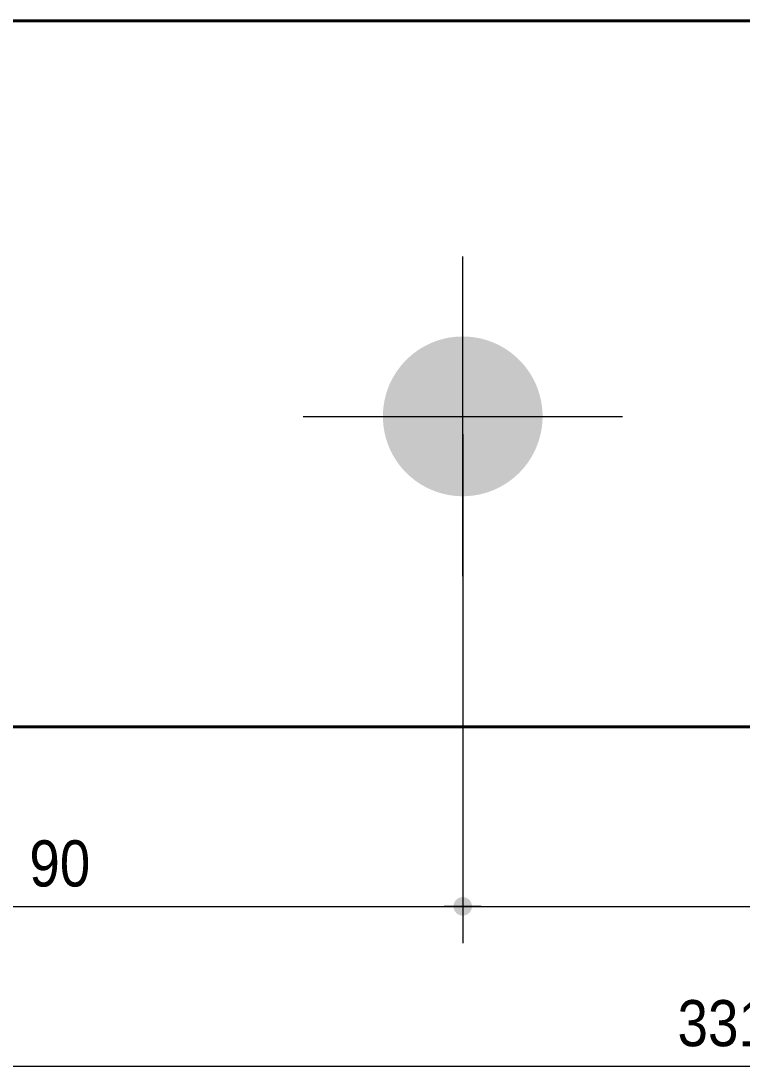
# Model space of a CAD drawing. Header units: millimetres. Extents: x 2 to 287, y 5 to 195.
# Drawn here: x 104 to 144.7, y 83.9 to 142.8 of the extents above; entities that cross this region are included whole.
import ezdxf

# ---------------------------------------------------------------- set-up
doc = ezdxf.new("R2010")
doc.units = ezdxf.units.MM
for name, color, linetype, lineweight in [('Boulon', 7, 'Continuous', 0), ('Cotation', 7, 'Continuous', 0), ('Piece', 2, 'Continuous', 0)]:
    doc.layers.add(name, color=color, linetype=linetype, lineweight=lineweight)
doc.styles.add('ARIAL', font='ARIAL.TTF')

# ---------------------------------------------------------------- blocks, each defined once
blk = doc.blocks.new('*A1')
at = {"layer": 'Boulon'}
blk.add_hatch(color=256, dxfattribs=at).paths.add_polyline_path([(128.895, 116.009), (128.84, 116.01), (128.784, 116.012), (128.729, 116.014), (128.674, 116.017), (128.619, 116.021), (128.564, 116.025), (128.509, 116.03), (128.454, 116.036), (128.399, 116.042), (128.344, 116.049), (128.29, 116.057), (128.235, 116.066), (128.181, 116.075), (128.126, 116.085), (128.072, 116.095), (128.018, 116.106), (127.964, 116.118), (127.91, 116.13), (127.857, 116.143), (127.803, 116.157), (127.75, 116.172), (127.697, 116.187), (127.644, 116.202), (127.591, 116.219), (127.538, 116.236), (127.486, 116.253), (127.434, 116.272), (127.382, 116.291), (127.33, 116.31), (127.279, 116.33), (127.228, 116.351), (127.177, 116.373), (127.126, 116.395), (127.076, 116.417), (127.026, 116.441), (126.976, 116.464), (126.927, 116.489), (126.878, 116.514), (126.829, 116.54), (126.78, 116.566), (126.732, 116.593), (126.684, 116.621), (126.637, 116.649), (126.589, 116.677), (126.542, 116.707), (126.496, 116.737), (126.45, 116.767), (126.404, 116.798), (126.359, 116.829), (126.314, 116.861), (126.269, 116.894), (126.225, 116.927), (126.181, 116.961), (126.138, 116.995), (126.095, 117.03), (126.053, 117.065), (126.011, 117.101), (125.969, 117.137), (125.928, 117.174), (125.887, 117.212), (125.847, 117.249), (125.807, 117.288), (125.768, 117.327), (125.729, 117.366), (125.691, 117.406), (125.653, 117.446), (125.616, 117.487), (125.579, 117.528), (125.543, 117.569), (125.507, 117.611), (125.471, 117.654), (125.437, 117.697), (125.402, 117.74), (125.369, 117.784), (125.336, 117.828), (125.303, 117.872), (125.271, 117.917), (125.239, 117.963), (125.208, 118.008), (125.178, 118.055), (125.148, 118.101), (125.119, 118.148), (125.09, 118.195), (125.062, 118.243), (125.035, 118.29), (125.008, 118.339), (124.981, 118.387), (124.956, 118.436), (124.93, 118.485), (124.906, 118.535), (124.882, 118.585), (124.859, 118.635), (124.836, 118.685), (124.814, 118.736), (124.793, 118.786), (124.772, 118.838), (124.751, 118.889), (124.732, 118.941), (124.713, 118.993), (124.695, 119.045), (124.677, 119.097), (124.66, 119.15), (124.644, 119.202), (124.628, 119.255), (124.613, 119.308), (124.599, 119.362), (124.585, 119.415), (124.572, 119.469), (124.559, 119.523), (124.548, 119.577), (124.536, 119.631), (124.526, 119.685), (124.516, 119.739), (124.507, 119.794), (124.499, 119.848), (124.491, 119.903), (124.484, 119.958), (124.477, 120.013), (124.472, 120.067), (124.467, 120.122), (124.462, 120.177), (124.458, 120.233), (124.455, 120.288), (124.453, 120.343), (124.451, 120.398), (124.45, 120.453), (124.45, 120.509), (124.45, 120.564), (124.451, 120.619), (124.453, 120.674), (124.455, 120.729), (124.458, 120.784), (124.462, 120.84), (124.467, 120.895), (124.472, 120.95), (124.477, 121.005), (124.484, 121.059), (124.491, 121.114), (124.499, 121.169), (124.507, 121.223), (124.516, 121.278), (124.526, 121.332), (124.536, 121.386), (124.548, 121.441), (124.559, 121.494), (124.572, 121.548), (124.585, 121.602), (124.599, 121.655), (124.613, 121.709), (124.628, 121.762), (124.644, 121.815), (124.66, 121.868), (124.677, 121.92), (124.695, 121.972), (124.713, 122.025), (124.732, 122.076), (124.751, 122.128), (124.772, 122.179), (124.793, 122.231), (124.814, 122.281), (124.836, 122.332), (124.859, 122.382), (124.882, 122.433), (124.906, 122.482), (124.93, 122.532), (124.956, 122.581), (124.981, 122.63), (125.008, 122.678), (125.035, 122.727), (125.062, 122.774), (125.09, 122.822), (125.119, 122.869), (125.148, 122.916), (125.178, 122.962), (125.208, 123.009), (125.239, 123.054), (125.271, 123.1), (125.303, 123.145), (125.336, 123.189), (125.369, 123.233), (125.402, 123.277), (125.437, 123.32), (125.471, 123.363), (125.507, 123.406), (125.543, 123.448), (125.579, 123.489), (125.616, 123.531), (125.653, 123.571), (125.691, 123.611), (125.729, 123.651), (125.768, 123.691), (125.807, 123.729), (125.847, 123.768), (125.887, 123.805), (125.928, 123.843), (125.969, 123.88), (126.011, 123.916), (126.053, 123.952), (126.095, 123.987), (126.138, 124.022), (126.181, 124.056), (126.225, 124.09), (126.269, 124.123), (126.314, 124.156), (126.359, 124.188), (126.404, 124.219), (126.45, 124.25), (126.496, 124.281), (126.542, 124.31), (126.589, 124.34), (126.637, 124.368), (126.684, 124.396), (126.732, 124.424), (126.78, 124.451), (126.829, 124.477), (126.878, 124.503), (126.927, 124.528), (126.976, 124.553), (127.026, 124.576), (127.076, 124.6), (127.126, 124.622), (127.177, 124.645), (127.228, 124.666), (127.279, 124.687), (127.33, 124.707), (127.382, 124.727), (127.434, 124.745), (127.486, 124.764), (127.538, 124.781), (127.591, 124.798), (127.644, 124.815), (127.697, 124.83), (127.75, 124.846), (127.803, 124.86), (127.857, 124.874), (127.91, 124.887), (127.964, 124.899), (128.018, 124.911), (128.072, 124.922), (128.126, 124.933), (128.181, 124.942), (128.235, 124.951), (128.29, 124.96), (128.344, 124.968), (128.399, 124.975), (128.454, 124.981), (128.509, 124.987), (128.564, 124.992), (128.619, 124.996), (128.674, 125), (128.729, 125.003), (128.784, 125.005), (128.84, 125.007), (128.895, 125.008), (128.95, 125.009), (129.005, 125.008), (129.06, 125.007), (129.116, 125.005), (129.171, 125.003), (129.226, 125), (129.281, 124.996), (129.336, 124.992), (129.391, 124.987), (129.446, 124.981), (129.501, 124.975), (129.556, 124.968), (129.61, 124.96), (129.665, 124.951), (129.719, 124.942), (129.774, 124.933), (129.828, 124.922), (129.882, 124.911), (129.936, 124.899), (129.99, 124.887), (130.043, 124.874), (130.097, 124.86), (130.15, 124.846), (130.203, 124.83), (130.256, 124.815), (130.309, 124.798), (130.362, 124.781), (130.414, 124.764), (130.466, 124.745), (130.518, 124.727), (130.569, 124.707), (130.621, 124.687), (130.672, 124.666), (130.723, 124.645), (130.774, 124.622), (130.824, 124.6), (130.874, 124.576), (130.924, 124.553), (130.973, 124.528), (131.022, 124.503), (131.071, 124.477), (131.12, 124.451), (131.168, 124.424), (131.216, 124.396), (131.263, 124.368), (131.311, 124.34), (131.357, 124.31), (131.404, 124.281), (131.45, 124.25), (131.496, 124.219), (131.541, 124.188), (131.586, 124.156), (131.631, 124.123), (131.675, 124.09), (131.719, 124.056), (131.762, 124.022), (131.805, 123.987), (131.847, 123.952), (131.889, 123.916), (131.931, 123.88), (131.972, 123.843), (132.013, 123.805), (132.053, 123.768), (132.093, 123.729), (132.132, 123.691), (132.171, 123.651), (132.209, 123.611), (132.247, 123.571), (132.284, 123.531), (132.321, 123.489), (132.357, 123.448), (132.393, 123.406), (132.429, 123.363), (132.463, 123.32), (132.498, 123.277), (132.531, 123.233), (132.564, 123.189), (132.597, 123.145), (132.629, 123.1), (132.661, 123.054), (132.692, 123.009), (132.722, 122.962), (132.752, 122.916), (132.781, 122.869), (132.81, 122.822), (132.838, 122.774), (132.865, 122.727), (132.892, 122.678), (132.919, 122.63), (132.944, 122.581), (132.969, 122.532), (132.994, 122.482), (133.018, 122.433), (133.041, 122.382), (133.064, 122.332), (133.086, 122.281), (133.107, 122.231), (133.128, 122.179), (133.148, 122.128), (133.168, 122.076), (133.187, 122.025), (133.205, 121.972), (133.223, 121.92), (133.24, 121.868), (133.256, 121.815), (133.272, 121.762), (133.287, 121.709), (133.301, 121.655), (133.315, 121.602), (133.328, 121.548), (133.341, 121.494), (133.352, 121.441), (133.363, 121.386), (133.374, 121.332), (133.384, 121.278), (133.393, 121.223), (133.401, 121.169), (133.409, 121.114), (133.416, 121.059), (133.423, 121.005), (133.428, 120.95), (133.433, 120.895), (133.438, 120.84), (133.441, 120.784), (133.445, 120.729), (133.447, 120.674), (133.449, 120.619), (133.45, 120.564), (133.45, 120.509), (133.45, 120.453), (133.449, 120.398), (133.447, 120.343), (133.445, 120.288), (133.441, 120.233), (133.438, 120.177), (133.433, 120.122), (133.428, 120.067), (133.423, 120.013), (133.416, 119.958), (133.409, 119.903), (133.401, 119.848), (133.393, 119.794), (133.384, 119.739), (133.374, 119.685), (133.363, 119.631), (133.352, 119.577), (133.341, 119.523), (133.328, 119.469), (133.315, 119.415), (133.301, 119.362), (133.287, 119.308), (133.272, 119.255), (133.256, 119.202), (133.24, 119.15), (133.223, 119.097), (133.205, 119.045), (133.187, 118.993), (133.168, 118.941), (133.148, 118.889), (133.128, 118.838), (133.107, 118.786), (133.086, 118.736), (133.064, 118.685), (133.041, 118.635), (133.018, 118.585), (132.994, 118.535), (132.969, 118.485), (132.944, 118.436), (132.919, 118.387), (132.892, 118.339), (132.865, 118.29), (132.838, 118.243), (132.81, 118.195), (132.781, 118.148), (132.752, 118.101), (132.722, 118.055), (132.692, 118.008), (132.661, 117.963), (132.629, 117.917), (132.597, 117.872), (132.564, 117.828), (132.531, 117.784), (132.498, 117.74), (132.463, 117.697), (132.429, 117.654), (132.393, 117.611), (132.357, 117.569), (132.321, 117.528), (132.284, 117.487), (132.247, 117.446), (132.209, 117.406), (132.171, 117.366), (132.132, 117.327), (132.093, 117.288), (132.053, 117.249), (132.013, 117.212), (131.972, 117.174), (131.931, 117.137), (131.889, 117.101), (131.847, 117.065), (131.805, 117.03), (131.762, 116.995), (131.719, 116.961), (131.675, 116.927), (131.631, 116.894), (131.586, 116.861), (131.541, 116.829), (131.496, 116.798), (131.45, 116.767), (131.404, 116.737), (131.357, 116.707), (131.311, 116.677), (131.263, 116.649), (131.216, 116.621), (131.168, 116.593), (131.12, 116.566), (131.071, 116.54), (131.022, 116.514), (130.973, 116.489), (130.924, 116.464), (130.874, 116.441), (130.824, 116.417), (130.774, 116.395), (130.723, 116.373), (130.672, 116.351), (130.621, 116.33), (130.569, 116.31), (130.518, 116.291), (130.466, 116.272), (130.414, 116.253), (130.362, 116.236), (130.309, 116.219), (130.256, 116.202), (130.203, 116.187), (130.15, 116.172), (130.097, 116.157), (130.043, 116.143), (129.99, 116.13), (129.936, 116.118), (129.882, 116.106), (129.828, 116.095), (129.774, 116.085), (129.719, 116.075), (129.665, 116.066), (129.61, 116.057), (129.556, 116.049), (129.501, 116.042), (129.446, 116.036), (129.391, 116.03), (129.336, 116.025), (129.281, 116.021), (129.226, 116.017), (129.171, 116.014), (129.116, 116.012), (129.06, 116.01), (129.005, 116.009), (128.95, 116.009)], flags=17)
at = {"layer": 'Boulon', "linetype": 'Continuous', "lineweight": 0}
for p, q in [((128.95, 111.509), (128.95, 129.509)), ((119.95, 120.509), (137.95, 120.509))]:
    blk.add_line(p, q, dxfattribs=at)
blk = doc.blocks.new('*A2')
at = {"layer": 'Piece', "color": 2, "linetype": 'Continuous', "lineweight": 40}
for p, q in [((216.799997, 142.790001), (71.1, 142.790001)), ((226.799997, 103.009999), (61.1, 103.009999))]:
    blk.add_line(p, q, dxfattribs=at)
blk = doc.blocks.new('*A14')
at = {"layer": 'Cotation', "linetype": 'Continuous', "lineweight": 0}
blk.add_line((61.1, 83.9), (226.8, 83.9), dxfattribs=at)
at = {"layer": 'Cotation', "style": 'ARIAL', "width": 0.85}
blk.add_text('331', height=2.6, dxfattribs=at).set_placement((141.057, 85.02))
blk = doc.blocks.new('*A18')
at = {"layer": 'Cotation'}
for points in [[(83.924, 92.381), (83.899, 92.383), (83.873, 92.386), (83.848, 92.39), (83.823, 92.396), (83.799, 92.402), (83.775, 92.41), (83.751, 92.42), (83.727, 92.43), (83.705, 92.441), (83.682, 92.454), (83.661, 92.468), (83.64, 92.482), (83.62, 92.498), (83.601, 92.515), (83.582, 92.532), (83.564, 92.551), (83.548, 92.57), (83.532, 92.59), (83.517, 92.611), (83.504, 92.633), (83.491, 92.655), (83.48, 92.678), (83.469, 92.701), (83.46, 92.725), (83.452, 92.749), (83.445, 92.774), (83.44, 92.799), (83.435, 92.824), (83.432, 92.849), (83.43, 92.874), (83.43, 92.9), (83.43, 92.926), (83.432, 92.951), (83.435, 92.976), (83.44, 93.001), (83.445, 93.026), (83.452, 93.051), (83.46, 93.075), (83.469, 93.099), (83.48, 93.122), (83.491, 93.145), (83.504, 93.167), (83.517, 93.189), (83.532, 93.21), (83.548, 93.23), (83.564, 93.249), (83.582, 93.268), (83.601, 93.285), (83.62, 93.302), (83.64, 93.318), (83.661, 93.332), (83.682, 93.346), (83.705, 93.359), (83.727, 93.37), (83.751, 93.38), (83.775, 93.39), (83.799, 93.398), (83.823, 93.404), (83.848, 93.41), (83.873, 93.414), (83.899, 93.417), (83.924, 93.419), (83.95, 93.42), (83.975, 93.419), (84.001, 93.417), (84.026, 93.414), (84.051, 93.41), (84.076, 93.404), (84.101, 93.398), (84.125, 93.39), (84.149, 93.38), (84.172, 93.37), (84.195, 93.359), (84.217, 93.346), (84.239, 93.332), (84.26, 93.318), (84.28, 93.302), (84.299, 93.285), (84.317, 93.268), (84.335, 93.249), (84.352, 93.23), (84.367, 93.21), (84.382, 93.189), (84.396, 93.167), (84.408, 93.145), (84.42, 93.122), (84.43, 93.099), (84.439, 93.075), (84.447, 93.051), (84.454, 93.026), (84.46, 93.001), (84.464, 92.976), (84.467, 92.951), (84.469, 92.926), (84.47, 92.9), (84.469, 92.874), (84.467, 92.849), (84.464, 92.824), (84.46, 92.799), (84.454, 92.774), (84.447, 92.749), (84.439, 92.725), (84.43, 92.701), (84.42, 92.678), (84.408, 92.655), (84.396, 92.633), (84.382, 92.611), (84.367, 92.59), (84.352, 92.57), (84.335, 92.551), (84.317, 92.532), (84.299, 92.515), (84.28, 92.498), (84.26, 92.482), (84.239, 92.468), (84.217, 92.454), (84.195, 92.441), (84.172, 92.43), (84.149, 92.42), (84.125, 92.41), (84.101, 92.402), (84.076, 92.396), (84.051, 92.39), (84.026, 92.386), (84.001, 92.383), (83.975, 92.381), (83.95, 92.38)], [(128.924, 92.381), (128.899, 92.383), (128.873, 92.386), (128.848, 92.39), (128.823, 92.396), (128.799, 92.402), (128.775, 92.41), (128.751, 92.42), (128.727, 92.43), (128.705, 92.441), (128.682, 92.454), (128.661, 92.468), (128.64, 92.482), (128.62, 92.498), (128.601, 92.515), (128.582, 92.532), (128.564, 92.551), (128.548, 92.57), (128.532, 92.59), (128.517, 92.611), (128.504, 92.633), (128.491, 92.655), (128.48, 92.678), (128.469, 92.701), (128.46, 92.725), (128.452, 92.749), (128.445, 92.774), (128.44, 92.799), (128.435, 92.824), (128.432, 92.849), (128.43, 92.874), (128.43, 92.9), (128.43, 92.926), (128.432, 92.951), (128.435, 92.976), (128.44, 93.001), (128.445, 93.026), (128.452, 93.051), (128.46, 93.075), (128.469, 93.099), (128.48, 93.122), (128.491, 93.145), (128.504, 93.167), (128.517, 93.189), (128.532, 93.21), (128.548, 93.23), (128.564, 93.249), (128.582, 93.268), (128.601, 93.285), (128.62, 93.302), (128.64, 93.318), (128.661, 93.332), (128.682, 93.346), (128.705, 93.359), (128.727, 93.37), (128.751, 93.38), (128.775, 93.39), (128.799, 93.398), (128.823, 93.404), (128.848, 93.41), (128.873, 93.414), (128.899, 93.417), (128.924, 93.419), (128.95, 93.42), (128.975, 93.419), (129.001, 93.417), (129.026, 93.414), (129.051, 93.41), (129.076, 93.404), (129.101, 93.398), (129.125, 93.39), (129.149, 93.38), (129.172, 93.37), (129.195, 93.359), (129.217, 93.346), (129.239, 93.332), (129.26, 93.318), (129.28, 93.302), (129.299, 93.285), (129.317, 93.268), (129.335, 93.249), (129.352, 93.23), (129.367, 93.21), (129.382, 93.189), (129.396, 93.167), (129.408, 93.145), (129.42, 93.122), (129.43, 93.099), (129.439, 93.075), (129.447, 93.051), (129.454, 93.026), (129.46, 93.001), (129.464, 92.976), (129.467, 92.951), (129.469, 92.926), (129.47, 92.9), (129.469, 92.874), (129.467, 92.849), (129.464, 92.824), (129.46, 92.799), (129.454, 92.774), (129.447, 92.749), (129.439, 92.725), (129.43, 92.701), (129.42, 92.678), (129.408, 92.655), (129.396, 92.633), (129.382, 92.611), (129.367, 92.59), (129.352, 92.57), (129.335, 92.551), (129.317, 92.532), (129.299, 92.515), (129.28, 92.498), (129.26, 92.482), (129.239, 92.468), (129.217, 92.454), (129.195, 92.441), (129.172, 92.43), (129.149, 92.42), (129.125, 92.41), (129.101, 92.402), (129.076, 92.396), (129.051, 92.39), (129.026, 92.386), (129.001, 92.383), (128.975, 92.381), (128.95, 92.38)]]:
    blk.add_hatch(color=256, dxfattribs=at).paths.add_polyline_path(points, flags=17)
at = {"layer": 'Cotation', "linetype": 'Continuous', "lineweight": 0}
for p, q in [((83.95, 119.509), (83.95, 90.82)), ((128.95, 119.509), (128.95, 90.82)), ((83.95, 93.94), (83.95, 91.86)), ((128.95, 93.94), (128.95, 91.86)), ((84.99, 92.9), (82.91, 92.9)), ((83.95, 92.9), (82.91, 92.9)), ((83.95, 92.9), (128.95, 92.9)), ((129.99, 92.9), (127.91, 92.9)), ((128.95, 92.9), (129.99, 92.9))]:
    blk.add_line(p, q, dxfattribs=at)
at = {"layer": 'Cotation'}
for p in [(83.95, 92.9), (128.95, 92.9)]:
    blk.add_point(p, dxfattribs=at)
at = {"layer": 'Cotation', "style": 'ARIAL', "width": 0.85}
blk.add_text('90', height=2.6, dxfattribs=at).set_placement((104.521, 94.02))
blk = doc.blocks.new('*A19')
at = {"layer": 'Cotation'}
for points in [[(128.924, 92.381), (128.899, 92.383), (128.873, 92.386), (128.848, 92.39), (128.823, 92.396), (128.799, 92.402), (128.775, 92.41), (128.751, 92.42), (128.727, 92.43), (128.705, 92.441), (128.682, 92.454), (128.661, 92.468), (128.64, 92.482), (128.62, 92.498), (128.601, 92.515), (128.582, 92.532), (128.564, 92.551), (128.548, 92.57), (128.532, 92.59), (128.517, 92.611), (128.504, 92.633), (128.491, 92.655), (128.48, 92.678), (128.469, 92.701), (128.46, 92.725), (128.452, 92.749), (128.445, 92.774), (128.44, 92.799), (128.435, 92.824), (128.432, 92.849), (128.43, 92.874), (128.43, 92.9), (128.43, 92.926), (128.432, 92.951), (128.435, 92.976), (128.44, 93.001), (128.445, 93.026), (128.452, 93.051), (128.46, 93.075), (128.469, 93.099), (128.48, 93.122), (128.491, 93.145), (128.504, 93.167), (128.517, 93.189), (128.532, 93.21), (128.548, 93.23), (128.564, 93.249), (128.582, 93.268), (128.601, 93.285), (128.62, 93.302), (128.64, 93.318), (128.661, 93.332), (128.682, 93.346), (128.705, 93.359), (128.727, 93.37), (128.751, 93.38), (128.775, 93.39), (128.799, 93.398), (128.823, 93.404), (128.848, 93.41), (128.873, 93.414), (128.899, 93.417), (128.924, 93.419), (128.95, 93.42), (128.975, 93.419), (129.001, 93.417), (129.026, 93.414), (129.051, 93.41), (129.076, 93.404), (129.101, 93.398), (129.125, 93.39), (129.149, 93.38), (129.172, 93.37), (129.195, 93.359), (129.217, 93.346), (129.239, 93.332), (129.26, 93.318), (129.28, 93.302), (129.299, 93.285), (129.317, 93.268), (129.335, 93.249), (129.352, 93.23), (129.367, 93.21), (129.382, 93.189), (129.396, 93.167), (129.408, 93.145), (129.42, 93.122), (129.43, 93.099), (129.439, 93.075), (129.447, 93.051), (129.454, 93.026), (129.46, 93.001), (129.464, 92.976), (129.467, 92.951), (129.469, 92.926), (129.47, 92.9), (129.469, 92.874), (129.467, 92.849), (129.464, 92.824), (129.46, 92.799), (129.454, 92.774), (129.447, 92.749), (129.439, 92.725), (129.43, 92.701), (129.42, 92.678), (129.408, 92.655), (129.396, 92.633), (129.382, 92.611), (129.367, 92.59), (129.352, 92.57), (129.335, 92.551), (129.317, 92.532), (129.299, 92.515), (129.28, 92.498), (129.26, 92.482), (129.239, 92.468), (129.217, 92.454), (129.195, 92.441), (129.172, 92.43), (129.149, 92.42), (129.125, 92.41), (129.101, 92.402), (129.076, 92.396), (129.051, 92.39), (129.026, 92.386), (129.001, 92.383), (128.975, 92.381), (128.95, 92.38)], [(173.924, 92.381), (173.899, 92.383), (173.873, 92.386), (173.848, 92.39), (173.823, 92.396), (173.799, 92.402), (173.775, 92.41), (173.751, 92.42), (173.727, 92.43), (173.705, 92.441), (173.682, 92.454), (173.661, 92.468), (173.64, 92.482), (173.62, 92.498), (173.601, 92.515), (173.582, 92.532), (173.564, 92.551), (173.548, 92.57), (173.532, 92.59), (173.517, 92.611), (173.504, 92.633), (173.491, 92.655), (173.48, 92.678), (173.469, 92.701), (173.46, 92.725), (173.452, 92.749), (173.445, 92.774), (173.44, 92.799), (173.435, 92.824), (173.432, 92.849), (173.43, 92.874), (173.43, 92.9), (173.43, 92.926), (173.432, 92.951), (173.435, 92.976), (173.44, 93.001), (173.445, 93.026), (173.452, 93.051), (173.46, 93.075), (173.469, 93.099), (173.48, 93.122), (173.491, 93.145), (173.504, 93.167), (173.517, 93.189), (173.532, 93.21), (173.548, 93.23), (173.564, 93.249), (173.582, 93.268), (173.601, 93.285), (173.62, 93.302), (173.64, 93.318), (173.661, 93.332), (173.682, 93.346), (173.705, 93.359), (173.727, 93.37), (173.751, 93.38), (173.775, 93.39), (173.799, 93.398), (173.823, 93.404), (173.848, 93.41), (173.873, 93.414), (173.899, 93.417), (173.924, 93.419), (173.95, 93.42), (173.975, 93.419), (174.001, 93.417), (174.026, 93.414), (174.051, 93.41), (174.076, 93.404), (174.101, 93.398), (174.125, 93.39), (174.149, 93.38), (174.172, 93.37), (174.195, 93.359), (174.217, 93.346), (174.239, 93.332), (174.26, 93.318), (174.28, 93.302), (174.299, 93.285), (174.317, 93.268), (174.335, 93.249), (174.352, 93.23), (174.367, 93.21), (174.382, 93.189), (174.396, 93.167), (174.408, 93.145), (174.42, 93.122), (174.43, 93.099), (174.439, 93.075), (174.447, 93.051), (174.454, 93.026), (174.46, 93.001), (174.464, 92.976), (174.467, 92.951), (174.469, 92.926), (174.47, 92.9), (174.469, 92.874), (174.467, 92.849), (174.464, 92.824), (174.46, 92.799), (174.454, 92.774), (174.447, 92.749), (174.439, 92.725), (174.43, 92.701), (174.42, 92.678), (174.408, 92.655), (174.396, 92.633), (174.382, 92.611), (174.367, 92.59), (174.352, 92.57), (174.335, 92.551), (174.317, 92.532), (174.299, 92.515), (174.28, 92.498), (174.26, 92.482), (174.239, 92.468), (174.217, 92.454), (174.195, 92.441), (174.172, 92.43), (174.149, 92.42), (174.125, 92.41), (174.101, 92.402), (174.076, 92.396), (174.051, 92.39), (174.026, 92.386), (174.001, 92.383), (173.975, 92.381), (173.95, 92.38)]]:
    blk.add_hatch(color=256, dxfattribs=at).paths.add_polyline_path(points, flags=17)
at = {"layer": 'Cotation', "linetype": 'Continuous', "lineweight": 0}
for p, q in [((128.95, 119.509), (128.95, 90.82)), ((173.95, 119.509), (173.95, 90.82)), ((128.95, 93.94), (128.95, 91.86)), ((173.95, 93.94), (173.95, 91.86)), ((129.99, 92.9), (127.91, 92.9)), ((128.95, 92.9), (127.91, 92.9)), ((128.95, 92.9), (173.95, 92.9)), ((174.99, 92.9), (172.91, 92.9)), ((173.95, 92.9), (174.99, 92.9))]:
    blk.add_line(p, q, dxfattribs=at)
at = {"layer": 'Cotation'}
for p in [(128.95, 92.9), (173.95, 92.9)]:
    blk.add_point(p, dxfattribs=at)
at = {"layer": 'Cotation', "style": 'ARIAL', "width": 0.85}
blk.add_text('90', height=2.6, dxfattribs=at).set_placement((149.521, 94.02))

msp = doc.modelspace()

# ---------------------------------------------------------------- block references
at = {"lineweight": 0}
for name in ['*A2', '*A1', '*A18', '*A19', '*A14']:
    msp.add_blockref(name, (0, 0), dxfattribs=at)

doc.saveas('drawing.dxf')
